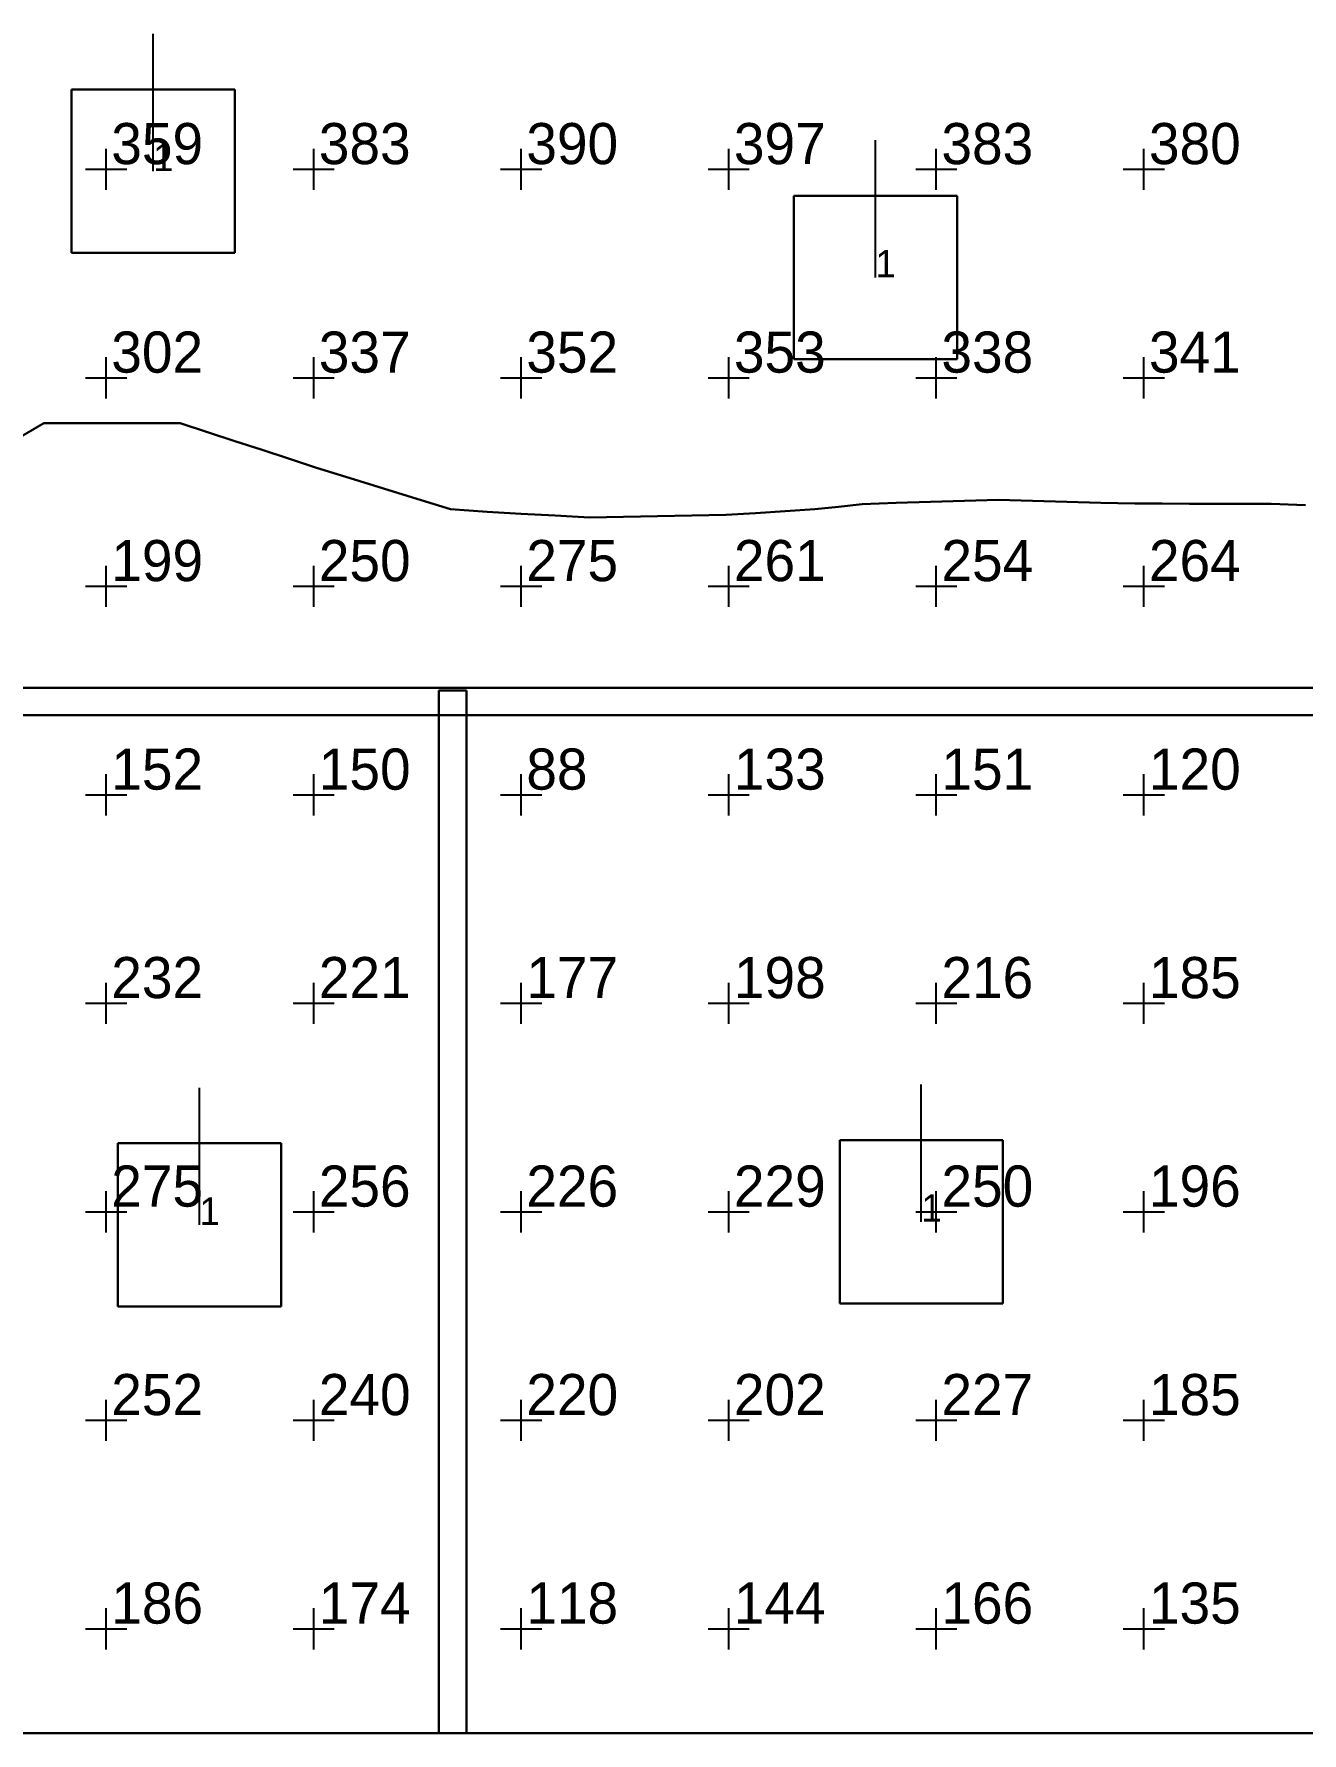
# Model space of a CAD drawing. Extents: x 0 to 48.5, y 0 to 23.7.
# Drawn here: x 24.32 to 28.95, y 0 to 6.19 of the extents above; entities that cross this region are included whole.
import ezdxf

# ---------------------------------------------------------------- set-up
doc = ezdxf.new("R2010")
doc.units = 0
doc.header["$MEASUREMENT"] = 0
for name, color, linetype in [('DLXFURN', 5, 'Continuous'), ('DLXISO', 7, 'Continuous'), ('DLXLUM', 2, 'Continuous'), ('DLXLUMEX', 2, 'Continuous'), ('DLXSCENE', 7, 'Continuous'), ('DLXVAL', 3, 'Continuous')]:
    doc.layers.add(name, color=color, linetype=linetype)

# ---------------------------------------------------------------- blocks, each defined once
blk = doc.blocks.new('*U216')
at = {"color": 1}
blk.add_line((0, 0), (0, 0.5), dxfattribs=at)
for p, q in [((0.2975, 0.2975), (-0.2975, 0.2975)), ((-0.2975, 0.2975), (-0.2975, -0.2975)), ((-0.2975, 0.2975), (-0.2975, -0.2975)), ((-0.2975, -0.2975), (-0.2975, 0.2975)), ((-0.2975, 0.2975), (-0.2975, 0.2975)), ((0.2975, 0.2975), (-0.2975, 0.2975)), ((-0.2975, 0.2975), (-0.2975, 0.2975)), ((-0.2975, 0.2975), (0.2975, 0.2975)), ((-0.2975, -0.2975), (-0.2975, 0.2975)), ((-0.2975, 0.2975), (0.2975, 0.2975)), ((0.2975, -0.2975), (0.2975, 0.2975)), ((0.2975, 0.2975), (0.2975, 0.2975)), ((0.2975, -0.2975), (0.2975, 0.2975)), ((0.2975, 0.2975), (0.2975, 0.2975)), ((0.2975, 0.2975), (0.2975, -0.2975)), ((0.2975, 0.2975), (0.2975, -0.2975)), ((-0.2975, -0.2975), (0.2975, -0.2975)), ((-0.2975, -0.2975), (0.2975, -0.2975)), ((0.2975, -0.2975), (-0.2975, -0.2975)), ((-0.2975, -0.2975), (-0.2975, -0.2975)), ((-0.2975, -0.2975), (-0.2975, -0.2975)), ((0.2975, -0.2975), (-0.2975, -0.2975)), ((0.2975, -0.2975), (0.2975, -0.2975)), ((0.2975, -0.2975), (0.2975, -0.2975))]:
    blk.add_line(p, q)
at = {"layer": 'DLXLUMEX', "color": 7}
blk.add_text('1', height=0.1, dxfattribs=at).set_placement((0, 0))
blk = doc.blocks.new('*U217')
at = {"color": 1}
blk.add_line((0, 0), (0, 0.5), dxfattribs=at)
for p, q in [((0.2975, 0.2975), (-0.2975, 0.2975)), ((-0.2975, 0.2975), (-0.2975, -0.2975)), ((-0.2975, -0.2975), (-0.2975, 0.2975)), ((-0.2975, 0.2975), (-0.2975, 0.2975)), ((-0.2975, 0.2975), (-0.2975, -0.2975)), ((0.2975, 0.2975), (-0.2975, 0.2975)), ((-0.2975, 0.2975), (-0.2975, 0.2975)), ((-0.2975, 0.2975), (0.2975, 0.2975)), ((-0.2975, -0.2975), (-0.2975, 0.2975)), ((-0.2975, 0.2975), (0.2975, 0.2975)), ((0.2975, -0.2975), (0.2975, 0.2975)), ((0.2975, 0.2975), (0.2975, 0.2975)), ((0.2975, -0.2975), (0.2975, 0.2975)), ((0.2975, 0.2975), (0.2975, 0.2975)), ((0.2975, 0.2975), (0.2975, -0.2975)), ((0.2975, 0.2975), (0.2975, -0.2975)), ((-0.2975, -0.2975), (0.2975, -0.2975)), ((-0.2975, -0.2975), (0.2975, -0.2975)), ((0.2975, -0.2975), (-0.2975, -0.2975)), ((-0.2975, -0.2975), (-0.2975, -0.2975)), ((-0.2975, -0.2975), (-0.2975, -0.2975)), ((0.2975, -0.2975), (-0.2975, -0.2975)), ((0.2975, -0.2975), (0.2975, -0.2975)), ((0.2975, -0.2975), (0.2975, -0.2975))]:
    blk.add_line(p, q)
at = {"layer": 'DLXLUMEX', "color": 7}
blk.add_text('1', height=0.1, dxfattribs=at).set_placement((0, 0))
blk = doc.blocks.new('*U57')
at = {"color": 1}
blk.add_line((0, 0), (0, 0.5), dxfattribs=at)
for p, q in [((0.2975, 0.2975), (-0.2975, 0.2975)), ((-0.2975, 0.2975), (-0.2975, -0.2975)), ((-0.2975, 0.2975), (-0.2975, -0.2975)), ((-0.2975, -0.2975), (-0.2975, 0.2975)), ((-0.2975, 0.2975), (-0.2975, 0.2975)), ((0.2975, 0.2975), (-0.2975, 0.2975)), ((-0.2975, 0.2975), (-0.2975, 0.2975)), ((-0.2975, 0.2975), (0.2975, 0.2975)), ((-0.2975, -0.2975), (-0.2975, 0.2975)), ((-0.2975, 0.2975), (0.2975, 0.2975)), ((0.2975, -0.2975), (0.2975, 0.2975)), ((0.2975, 0.2975), (0.2975, 0.2975)), ((0.2975, -0.2975), (0.2975, 0.2975)), ((0.2975, 0.2975), (0.2975, 0.2975)), ((0.2975, 0.2975), (0.2975, -0.2975)), ((0.2975, 0.2975), (0.2975, -0.2975)), ((-0.2975, -0.2975), (0.2975, -0.2975)), ((-0.2975, -0.2975), (0.2975, -0.2975)), ((0.2975, -0.2975), (-0.2975, -0.2975)), ((-0.2975, -0.2975), (-0.2975, -0.2975)), ((-0.2975, -0.2975), (-0.2975, -0.2975)), ((0.2975, -0.2975), (-0.2975, -0.2975)), ((0.2975, -0.2975), (0.2975, -0.2975)), ((0.2975, -0.2975), (0.2975, -0.2975))]:
    blk.add_line(p, q)
at = {"layer": 'DLXLUMEX', "color": 7}
blk.add_text('1', height=0.1, dxfattribs=at).set_placement((0, 0))
blk = doc.blocks.new('*U65')
at = {"color": 1}
blk.add_line((0, 0), (0, 0.5), dxfattribs=at)
for p, q in [((0.2975, 0.2975), (-0.2975, 0.2975)), ((-0.2975, 0.2975), (-0.2975, -0.2975)), ((-0.2975, 0.2975), (-0.2975, -0.2975)), ((-0.2975, -0.2975), (-0.2975, 0.2975)), ((-0.2975, 0.2975), (-0.2975, 0.2975)), ((0.2975, 0.2975), (-0.2975, 0.2975)), ((-0.2975, 0.2975), (-0.2975, 0.2975)), ((-0.2975, 0.2975), (0.2975, 0.2975)), ((-0.2975, -0.2975), (-0.2975, 0.2975)), ((-0.2975, 0.2975), (0.2975, 0.2975)), ((0.2975, -0.2975), (0.2975, 0.2975)), ((0.2975, 0.2975), (0.2975, 0.2975)), ((0.2975, -0.2975), (0.2975, 0.2975)), ((0.2975, 0.2975), (0.2975, 0.2975)), ((0.2975, 0.2975), (0.2975, -0.2975)), ((0.2975, 0.2975), (0.2975, -0.2975)), ((-0.2975, -0.2975), (0.2975, -0.2975)), ((-0.2975, -0.2975), (0.2975, -0.2975)), ((0.2975, -0.2975), (-0.2975, -0.2975)), ((-0.2975, -0.2975), (-0.2975, -0.2975)), ((-0.2975, -0.2975), (-0.2975, -0.2975)), ((0.2975, -0.2975), (-0.2975, -0.2975)), ((0.2975, -0.2975), (0.2975, -0.2975)), ((0.2975, -0.2975), (0.2975, -0.2975))]:
    blk.add_line(p, q)
at = {"layer": 'DLXLUMEX', "color": 7}
blk.add_text('1', height=0.1, dxfattribs=at).set_placement((0, 0))
blk = doc.blocks.new('*U110')
for p, q in [((-6.2077, -0.1), (-6.2077, -0.2)), ((-6.2077, -0.2), (-6.2077, -0.1)), ((-6.2077, -0.1), (-6.2077, -0.1)), ((2.1391, -0.1), (-6.2077, -0.1)), ((-6.2077, -0.1), (-6.2077, -0.1)), ((-6.2077, -0.1), (2.1391, -0.1)), ((2.1391, -1.428), (2.1391, -0.1)), ((2.1391, -0.1), (2.1391, -0.1)), ((2.1391, -0.1), (2.1391, -1.428)), ((2.1391, -0.1), (2.1391, -0.1)), ((-6.2077, -0.2), (-6.2077, -0.2)), ((-6.2077, -0.2), (2.0391, -0.2)), ((2.0391, -0.2), (-6.2077, -0.2)), ((-6.2077, -0.2), (-6.2077, -0.2)), ((2.0391, -0.2), (2.0391, -0.2)), ((2.0391, -1.428), (2.0391, -0.2)), ((2.0391, -0.2), (2.0391, -0.2)), ((2.0391, -0.2), (2.0391, -1.428)), ((2.0391, -1.428), (2.0391, -1.428)), ((2.0391, -1.428), (2.1391, -1.428)), ((2.1391, -1.428), (2.0391, -1.428)), ((2.0391, -1.428), (2.0391, -1.428)), ((2.1391, -1.428), (2.1391, -1.428)), ((2.1391, -1.428), (2.1391, -1.428))]:
    blk.add_line(p, q)
blk = doc.blocks.new('*U119')
for p, q in [((-0.1, -1.6), (-0.2, -1.6)), ((-0.2, -1.6), (-0.2, -1.6)), ((-0.2, -1.6), (-0.1, -1.6)), ((-0.2, -1.6), (-0.2, -5.4)), ((-0.2, -5.4), (-0.2, -1.6)), ((-0.2, -1.6), (-0.2, -1.6)), ((-0.1, -1.6), (-0.1, -1.6)), ((-0.1, -5.4), (-0.1, -1.6)), ((-0.1, -1.6), (-0.1, -1.6)), ((-0.1, -1.6), (-0.1, -5.4)), ((-0.2, -5.4), (-0.2, -5.4)), ((-0.1, -5.4), (-0.1, -5.4))]:
    blk.add_line(p, q)
blk = doc.blocks.new('*U146')
for p, q in [((34.8, 0), (23.9533, 0)), ((23.9533, 0), (34.8, 0))]:
    blk.add_line(p, q)
blk = doc.blocks.new('*U147')
blk.add_line((34.8, 0), (23.9533, 0))
blk = doc.blocks.new('*U148')
blk.add_line((23.9533, 0), (34.8, 0))
blk = doc.blocks.new('*U159')
for p, q in [((28.5096, 0), (26.3096, 0)), ((26.3096, 0), (26.3096, 0)), ((26.3096, 0), (28.5096, 0)), ((28.5096, 0), (28.5096, 0))]:
    blk.add_line(p, q)
blk = doc.blocks.new('*U162')
at = {"color": 1}
for points in [[(24.2357, 4.7012, 0.7), (24.36, 4.7744, 0.7), (24.4843, 4.7744, 0.7), (24.6086, 4.7745, 0.7), (24.7329, 4.7745, 0.7), (24.8571, 4.7746, 0.7), (24.9566, 4.742, 0.7), (25.056, 4.7095, 0.7), (25.1554, 4.6769, 0.7), (25.2549, 4.6444, 0.7), (25.3543, 4.6118, 0.7), (25.4762, 4.5741, 0.7), (25.5981, 4.5363, 0.7), (25.72, 4.4986, 0.7), (25.8419, 4.4609, 0.7), (25.9757, 4.4519, 0.7), (26.1, 4.4447, 0.7), (26.2243, 4.4375, 0.7), (26.3486, 4.4303, 0.7), (26.4729, 4.4327, 0.7), (26.5971, 4.4351, 0.7), (26.7214, 4.4376, 0.7), (26.8457, 4.44, 0.7), (26.9539, 4.447, 0.7), (27.0621, 4.4539, 0.7), (27.1703, 4.4609, 0.7), (27.2566, 4.4702, 0.7), (27.3429, 4.4796, 0.7), (27.4671, 4.4836, 0.7), (27.5914, 4.4876, 0.7), (27.7157, 4.4916, 0.7), (27.84, 4.4956, 0.7), (27.9643, 4.492, 0.7), (28.0886, 4.4884, 0.7), (28.2129, 4.4848, 0.7), (28.3371, 4.4812, 0.7), (28.4366, 4.4812, 0.7), (28.536, 4.4811, 0.7), (28.6354, 4.4811, 0.7), (28.7349, 4.4811, 0.7), (28.8343, 4.4811, 0.7), (28.9586, 4.4762, 0.7)], [(28.9586, 4.4762, 0.7), (28.8343, 4.4811, 0.7), (28.7349, 4.4811, 0.7), (28.6354, 4.4811, 0.7), (28.536, 4.4811, 0.7), (28.4366, 4.4812, 0.7), (28.3371, 4.4812, 0.7), (28.2129, 4.4848, 0.7), (28.0886, 4.4884, 0.7), (27.9643, 4.492, 0.7), (27.84, 4.4956, 0.7), (27.7157, 4.4916, 0.7), (27.5914, 4.4876, 0.7), (27.4671, 4.4836, 0.7), (27.3429, 4.4796, 0.7), (27.2566, 4.4702, 0.7), (27.1703, 4.4609, 0.7), (27.0621, 4.4539, 0.7), (26.9539, 4.447, 0.7), (26.8457, 4.44, 0.7), (26.7214, 4.4376, 0.7), (26.5971, 4.4351, 0.7), (26.4729, 4.4327, 0.7), (26.3486, 4.4303, 0.7), (26.2243, 4.4375, 0.7), (26.1, 4.4447, 0.7), (25.9757, 4.4519, 0.7), (25.8419, 4.4609, 0.7), (25.72, 4.4986, 0.7), (25.5981, 4.5363, 0.7), (25.4762, 4.5741, 0.7), (25.3543, 4.6118, 0.7), (25.2549, 4.6444, 0.7), (25.1554, 4.6769, 0.7), (25.056, 4.7095, 0.7), (24.9566, 4.742, 0.7), (24.8571, 4.7746, 0.7), (24.7329, 4.7745, 0.7), (24.6086, 4.7745, 0.7), (24.4843, 4.7744, 0.7), (24.36, 4.7744, 0.7), (24.2357, 4.7012, 0.7)]]:
    blk.add_polyline3d(points, dxfattribs=at)
blk = doc.blocks.new('*U163')
for p, q in [((24.587, 5.625, 0.7), (24.587, 5.775, 0.7)), ((25.3435, 5.625, 0.7), (25.3435, 5.775, 0.7)), ((26.1, 5.625, 0.7), (26.1, 5.775, 0.7)), ((26.8565, 5.625, 0.7), (26.8565, 5.775, 0.7)), ((27.613, 5.625, 0.7), (27.613, 5.775, 0.7)), ((28.3696, 5.625, 0.7), (28.3696, 5.775, 0.7)), ((24.512, 5.7, 0.7), (24.662, 5.7, 0.7)), ((25.2685, 5.7, 0.7), (25.4185, 5.7, 0.7)), ((26.025, 5.7, 0.7), (26.175, 5.7, 0.7)), ((26.7815, 5.7, 0.7), (26.9315, 5.7, 0.7)), ((27.538, 5.7, 0.7), (27.688, 5.7, 0.7)), ((28.2946, 5.7, 0.7), (28.4446, 5.7, 0.7)), ((24.587, 4.865, 0.7), (24.587, 5.015, 0.7)), ((25.3435, 4.865, 0.7), (25.3435, 5.015, 0.7)), ((26.1, 4.865, 0.7), (26.1, 5.015, 0.7)), ((26.8565, 4.865, 0.7), (26.8565, 5.015, 0.7)), ((27.613, 4.865, 0.7), (27.613, 5.015, 0.7)), ((28.3696, 4.865, 0.7), (28.3696, 5.015, 0.7)), ((24.512, 4.94, 0.7), (24.662, 4.94, 0.7)), ((25.2685, 4.94, 0.7), (25.4185, 4.94, 0.7)), ((26.025, 4.94, 0.7), (26.175, 4.94, 0.7)), ((26.7815, 4.94, 0.7), (26.9315, 4.94, 0.7)), ((27.538, 4.94, 0.7), (27.688, 4.94, 0.7)), ((28.2946, 4.94, 0.7), (28.4446, 4.94, 0.7)), ((24.587, 4.105, 0.7), (24.587, 4.255, 0.7)), ((25.3435, 4.105, 0.7), (25.3435, 4.255, 0.7)), ((26.1, 4.105, 0.7), (26.1, 4.255, 0.7)), ((26.8565, 4.105, 0.7), (26.8565, 4.255, 0.7)), ((27.613, 4.105, 0.7), (27.613, 4.255, 0.7)), ((28.3696, 4.105, 0.7), (28.3696, 4.255, 0.7)), ((24.512, 4.18, 0.7), (24.662, 4.18, 0.7)), ((25.2685, 4.18, 0.7), (25.4185, 4.18, 0.7)), ((26.025, 4.18, 0.7), (26.175, 4.18, 0.7)), ((26.7815, 4.18, 0.7), (26.9315, 4.18, 0.7)), ((27.538, 4.18, 0.7), (27.688, 4.18, 0.7)), ((28.2946, 4.18, 0.7), (28.4446, 4.18, 0.7)), ((24.587, 3.345, 0.7), (24.587, 3.495, 0.7)), ((25.3435, 3.345, 0.7), (25.3435, 3.495, 0.7)), ((26.1, 3.345, 0.7), (26.1, 3.495, 0.7)), ((26.8565, 3.345, 0.7), (26.8565, 3.495, 0.7)), ((27.613, 3.345, 0.7), (27.613, 3.495, 0.7)), ((28.3696, 3.345, 0.7), (28.3696, 3.495, 0.7)), ((24.512, 3.42, 0.7), (24.662, 3.42, 0.7)), ((25.2685, 3.42, 0.7), (25.4185, 3.42, 0.7)), ((26.025, 3.42, 0.7), (26.175, 3.42, 0.7)), ((26.7815, 3.42, 0.7), (26.9315, 3.42, 0.7)), ((27.538, 3.42, 0.7), (27.688, 3.42, 0.7)), ((28.2946, 3.42, 0.7), (28.4446, 3.42, 0.7)), ((24.587, 2.585, 0.7), (24.587, 2.735, 0.7)), ((25.3435, 2.585, 0.7), (25.3435, 2.735, 0.7)), ((26.1, 2.585, 0.7), (26.1, 2.735, 0.7)), ((26.8565, 2.585, 0.7), (26.8565, 2.735, 0.7)), ((27.613, 2.585, 0.7), (27.613, 2.735, 0.7)), ((28.3696, 2.585, 0.7), (28.3696, 2.735, 0.7)), ((24.512, 2.66, 0.7), (24.662, 2.66, 0.7)), ((25.2685, 2.66, 0.7), (25.4185, 2.66, 0.7)), ((26.025, 2.66, 0.7), (26.175, 2.66, 0.7)), ((26.7815, 2.66, 0.7), (26.9315, 2.66, 0.7)), ((27.538, 2.66, 0.7), (27.688, 2.66, 0.7)), ((28.2946, 2.66, 0.7), (28.4446, 2.66, 0.7)), ((24.587, 1.825, 0.7), (24.587, 1.975, 0.7)), ((25.3435, 1.825, 0.7), (25.3435, 1.975, 0.7)), ((26.1, 1.825, 0.7), (26.1, 1.975, 0.7)), ((26.8565, 1.825, 0.7), (26.8565, 1.975, 0.7)), ((27.613, 1.825, 0.7), (27.613, 1.975, 0.7)), ((28.3696, 1.825, 0.7), (28.3696, 1.975, 0.7)), ((24.512, 1.9, 0.7), (24.662, 1.9, 0.7)), ((25.2685, 1.9, 0.7), (25.4185, 1.9, 0.7)), ((26.025, 1.9, 0.7), (26.175, 1.9, 0.7)), ((26.7815, 1.9, 0.7), (26.9315, 1.9, 0.7)), ((27.538, 1.9, 0.7), (27.688, 1.9, 0.7)), ((28.2946, 1.9, 0.7), (28.4446, 1.9, 0.7)), ((24.587, 1.065, 0.7), (24.587, 1.215, 0.7)), ((25.3435, 1.065, 0.7), (25.3435, 1.215, 0.7)), ((26.1, 1.065, 0.7), (26.1, 1.215, 0.7)), ((26.8565, 1.065, 0.7), (26.8565, 1.215, 0.7)), ((27.613, 1.065, 0.7), (27.613, 1.215, 0.7)), ((28.3696, 1.065, 0.7), (28.3696, 1.215, 0.7)), ((24.512, 1.14, 0.7), (24.662, 1.14, 0.7)), ((25.2685, 1.14, 0.7), (25.4185, 1.14, 0.7)), ((26.025, 1.14, 0.7), (26.175, 1.14, 0.7)), ((26.7815, 1.14, 0.7), (26.9315, 1.14, 0.7)), ((27.538, 1.14, 0.7), (27.688, 1.14, 0.7)), ((28.2946, 1.14, 0.7), (28.4446, 1.14, 0.7)), ((24.587, 0.305, 0.7), (24.587, 0.455, 0.7)), ((25.3435, 0.305, 0.7), (25.3435, 0.455, 0.7)), ((26.1, 0.305, 0.7), (26.1, 0.455, 0.7)), ((26.8565, 0.305, 0.7), (26.8565, 0.455, 0.7)), ((27.613, 0.305, 0.7), (27.613, 0.455, 0.7)), ((28.3696, 0.305, 0.7), (28.3696, 0.455, 0.7)), ((24.512, 0.38, 0.7), (24.662, 0.38, 0.7)), ((25.2685, 0.38, 0.7), (25.4185, 0.38, 0.7)), ((26.025, 0.38, 0.7), (26.175, 0.38, 0.7)), ((26.7815, 0.38, 0.7), (26.9315, 0.38, 0.7)), ((27.538, 0.38, 0.7), (27.688, 0.38, 0.7)), ((28.2946, 0.38, 0.7), (28.4446, 0.38, 0.7))]:
    blk.add_line(p, q)
at = {"layer": 'DLXVAL'}
for s, p in [('359', (24.6057, 5.7187, 0.7)), ('383', (25.3622, 5.7187, 0.7)), ('390', (26.1187, 5.7187, 0.7)), ('397', (26.8753, 5.7187, 0.7)), ('383', (27.6318, 5.7187, 0.7)), ('380', (28.3883, 5.7187, 0.7)), ('302', (24.6057, 4.9587, 0.7)), ('337', (25.3622, 4.9587, 0.7)), ('352', (26.1187, 4.9587, 0.7)), ('353', (26.8753, 4.9587, 0.7)), ('338', (27.6318, 4.9587, 0.7)), ('341', (28.3883, 4.9587, 0.7)), ('199', (24.6057, 4.1987, 0.7)), ('250', (25.3622, 4.1987, 0.7)), ('275', (26.1187, 4.1987, 0.7)), ('261', (26.8753, 4.1987, 0.7)), ('254', (27.6318, 4.1987, 0.7)), ('264', (28.3883, 4.1987, 0.7)), ('152', (24.6057, 3.4387, 0.7)), ('150', (25.3622, 3.4387, 0.7)), ('88', (26.1187, 3.4387, 0.7)), ('133', (26.8753, 3.4387, 0.7)), ('151', (27.6318, 3.4387, 0.7)), ('120', (28.3883, 3.4387, 0.7)), ('232', (24.6057, 2.6787, 0.7)), ('221', (25.3622, 2.6787, 0.7)), ('177', (26.1187, 2.6787, 0.7)), ('198', (26.8753, 2.6787, 0.7)), ('216', (27.6318, 2.6787, 0.7)), ('185', (28.3883, 2.6787, 0.7)), ('275', (24.6057, 1.9187, 0.7)), ('256', (25.3622, 1.9187, 0.7)), ('226', (26.1187, 1.9187, 0.7)), ('229', (26.8753, 1.9187, 0.7)), ('250', (27.6318, 1.9187, 0.7)), ('196', (28.3883, 1.9187, 0.7)), ('252', (24.6057, 1.1587, 0.7)), ('240', (25.3622, 1.1587, 0.7)), ('220', (26.1187, 1.1587, 0.7)), ('202', (26.8753, 1.1587, 0.7)), ('227', (27.6318, 1.1587, 0.7)), ('185', (28.3883, 1.1587, 0.7)), ('186', (24.6057, 0.3987, 0.7)), ('174', (25.3622, 0.3987, 0.7)), ('118', (26.1187, 0.3987, 0.7)), ('144', (26.8753, 0.3987, 0.7)), ('166', (27.6318, 0.3987, 0.7)), ('135', (28.3883, 0.3987, 0.7))]:
    blk.add_text(s, height=0.15, dxfattribs=at).set_placement(p)

msp = doc.modelspace()

# ---------------------------------------------------------------- block references
at = {"layer": 'DLXFURN'}
for name, p in [('*U110', (30.2609, 3.9099)), ('*U119', (26, 5.4))]:
    msp.add_blockref(name, p, dxfattribs=at)
at = {"layer": 'DLXISO'}
msp.add_blockref('*U162', (0, 0), dxfattribs=at)
at = {"layer": 'DLXLUM'}
for name, p in [('*U57', (24.7583, 5.6932)), ('*U65', (27.3917, 5.3058)), ('*U216', (27.5585, 1.8637)), ('*U217', (24.927, 1.8521))]:
    msp.add_blockref(name, p, dxfattribs=at)
at = {"layer": 'DLXSCENE'}
for name in ['*U146', '*U147', '*U148', '*U159']:
    msp.add_blockref(name, (0, 0), dxfattribs=at)
at = {"layer": 'DLXVAL'}
msp.add_blockref('*U163', (0, 0), dxfattribs=at)

doc.saveas('drawing.dxf')
